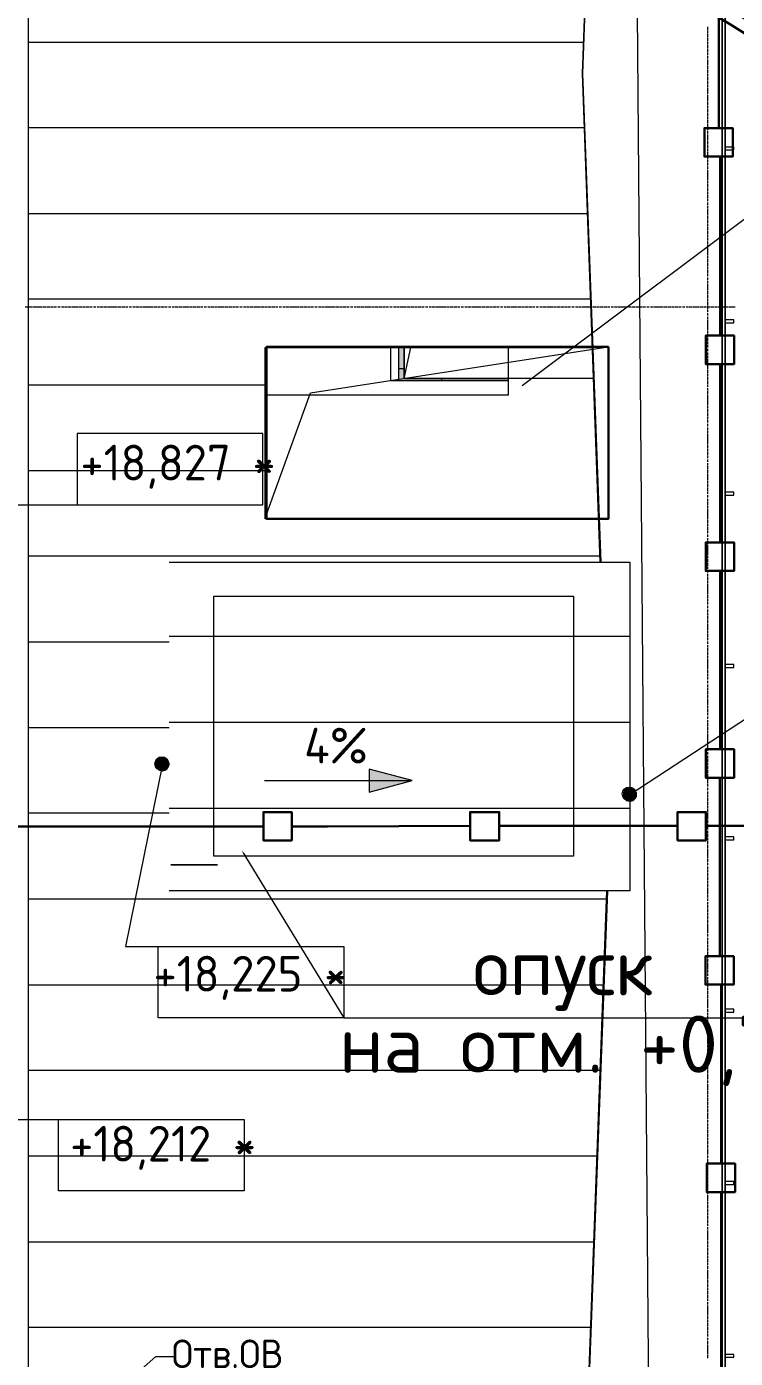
# Model space of a CAD drawing. Header units: millimetres. Extents: x -42533 to 645315, y 3457 to 82611.
# Drawn here: x 594264 to 599229, y 41261 to 50586 of the extents above; entities that cross this region are included whole.
import ezdxf

# ---------------------------------------------------------------- set-up
doc = ezdxf.new("R2010")
doc.units = ezdxf.units.MM
for name, color, linetype, true_color in [('PDF _!ЭОМ.Молниезащита', 7, 'Continuous', 0x954a95), ('PDF _Аннотация', 7, 'Continuous', 0xbababa), ('PDF _Антураж', 7, 'Continuous', 0xbababa), ('PDF _Крыша', 7, 'Continuous', 0xbababa), ('PDF _Крыша штриховка', 7, 'Continuous', 0xbababa), ('PDF _Обобщенные модели', 7, 'Continuous', 0xbababa), ('PDF _Ограждение', 7, 'Continuous', 0xbababa), ('PDF _Оси', 7, 'Continuous', 0xbababa), ('PDF _Отметки', 7, 'Continuous', 0xbababa), ('PDF _Перекрытие', 7, 'Continuous', 0xbababa), ('PDF _Перекрытие штриховка', 7, 'Continuous', 0xbababa), ('PDF _Потолки', 7, 'Continuous', 0xbababa), ('PDF _Размеры', 7, 'Continuous', 0xbababa)]:
    doc.layers.add(name, color=color, linetype=linetype, true_color=true_color)
doc.layers.add('PDF _Линии', color=7, linetype='Continuous')
doc.layers.add('PDF _Текст', color=7, linetype='Continuous')
doc.styles.add('PDF GOST Common', font='GOST_Common.ttf')
doc.styles.add('PDF ISOCPEUR', font='isocpeur.ttf')

msp = doc.modelspace()

# ---------------------------------------------------------------- linework, layer by layer
at = {"layer": 'PDF _!ЭОМ.Молниезащита', "color": 1, "lineweight": 30}
msp.add_lwpolyline([(606301.1, 30064.4, 0.304456), (607186.6, 48735.9, 0.290106), (591089.9, 56784)], format="xyb", dxfattribs=at)
at = {"layer": 'PDF _!ЭОМ.Молниезащита', "lineweight": 30}
msp.add_lwpolyline([(602328.6, 32105.7, 0.359324), (602417.4, 47908.9, 0.35956), (586922.3, 50989.1, 0.362695), (581016.9, 36470.7)], format="xyb", dxfattribs=at)
at = {"layer": 'PDF _!ЭОМ.Молниезащита', "color": 5, "lineweight": 30}
for points in [[(599113.1, 51124.3), (599113.1, 50124.8), (599113.1, 49874.9), (599210.5, 49874.9), (599210.5, 49675.8), (599011.4, 49675.8), (599011.4, 49874.9), (599113.1, 49874.9)], [(599122.4, 49675.8), (599122.4, 48672.1), (599122.4, 48422.2), (599219.8, 48422.2), (599219.8, 48223.1), (599020.7, 48223.1), (599020.7, 48422.2), (599122.4, 48422.2)], [(599122.4, 48223.1), (599122.4, 47223.6), (599122.4, 46973.7), (599219.8, 46973.7), (599219.8, 46774.6), (599020.7, 46774.6), (599020.7, 46973.7), (599122.4, 46973.7)], [(599122.4, 46774.6), (599122.4, 45775.1), (599122.4, 45525.2), (599219.8, 45525.2), (599219.8, 45326.1), (599020.7, 45326.1), (599020.7, 45525.2), (599122.4, 45525.2)], [(599120.2, 45326.1), (599120.2, 44326.6), (599120.2, 44076.7), (599217.7, 44076.7), (599217.7, 43877.7), (599018.6, 43877.7), (599018.6, 44076.7), (599120.2, 44076.7)], [(597370.9, 44988.5), (596371.4, 44984.3), (596121.5, 44984.3), (596121.5, 44886.9), (595922.4, 44886.9), (595922.4, 45085.9), (596121.5, 45085.9), (596121.5, 44984.3)], [(598823.6, 44988.5), (597824.1, 44988.5), (597574.2, 44988.5), (597574.2, 44886.9), (597370.9, 44886.9), (597370.9, 45085.9), (597574.2, 45085.9), (597574.2, 44988.5)], [(599793.5, 44988.5), (599022.7, 44988.5), (599022.7, 44886.9), (598823.6, 44886.9), (598823.6, 45085.9), (599022.7, 45085.9), (599022.7, 44988.5)], [(595922.4, 44984.3), (594922.9, 44984.3), (594152, 44984.3)], [(599129.5, 43877.7), (599129.5, 42873.9), (599129.5, 42624), (599226.9, 42624), (599226.9, 42424.9), (599027.9, 42424.9), (599027.9, 42624), (599129.5, 42624)], [(599129.5, 42424.9), (599129.5, 41425.4), (599129.5, 41175.5), (599226.9, 41175.5), (599226.9, 40976.4), (599027.9, 40976.4), (599027.9, 41175.5), (599129.5, 41175.5)]]:
    msp.add_lwpolyline(points, dxfattribs=at)
at = {"layer": 'PDF _!ЭОМ.Молниезащита', "color": 251, "lineweight": 5, "true_color": 0x545454}
msp.add_lwpolyline([(595795.3, 44776.8), (596485.7, 43645.9), (599386.9, 43645.9)], dxfattribs=at)
at = {"layer": 'PDF _!ЭОМ.Молниезащита', "lineweight": 13}
msp.add_circle((592805, 40061.1), 16795.3, dxfattribs=at)
at = {"layer": 'PDF _!ЭОМ.Молниезащита', "color": 116, "lineweight": 30, "true_color": 0x136734}
msp.add_circle((592805, 40061.1), 12322.7, dxfattribs=at)
at = {"layer": 'PDF _!ЭОМ.Молниезащита', "color": 251, "true_color": 0x545454, "transparency": 33554559}
msp.add_solid([(595791.1, 44772.5), (595769.9, 44819.1), (595803.8, 44781)], dxfattribs=at)
at = {"layer": 'PDF _Аннотация', "color": 8, "lineweight": 9}
for points in [[(597735.1, 48071.9), (600937.1, 50469.1), (601089.5, 50469.1)], [(593737, 40012), (595168.5, 41274.1), (595299.8, 41274.1)]]:
    msp.add_lwpolyline(points, dxfattribs=at)
at = {"layer": 'PDF _Аннотация', "color": 8, "lineweight": 20}
for points in [[(595918.2, 47237.5), (595918.2, 47737.3), (594617.9, 47737.3), (594617.9, 47237.5)], [(596485.7, 44145.7), (596485.7, 43645.9), (595185.5, 43645.9), (595185.5, 44145.7)], [(595786.9, 42934.4), (595786.9, 42434.6), (594486.6, 42434.6), (594486.6, 42934.4)]]:
    msp.add_lwpolyline(points, close=True, dxfattribs=at)
at = {"layer": 'PDF _Антураж', "color": 8, "lineweight": 18}
for points in [[(598315.4, 54598.5), (598158.7, 50257.3), (598285.7, 46835.1)], [(598281.5, 46835.1), (598158.7, 50257.3), (598315.4, 54594.3)], [(598158.7, 50257.3), (598158.7, 50257.3)], [(598332.3, 44535.3), (598116.3, 38779.5), (598328.1, 44535.3)]]:
    msp.add_lwpolyline(points, dxfattribs=at)
at = {"layer": 'PDF _Крыша', "color": 8, "lineweight": 9}
for points in [[(598273, 47140.1), (595935.1, 47140.1), (595935.1, 48338.7), (598226.4, 48338.7)], [(595261.7, 46835.1), (598489, 46835.1), (598489, 44535.3), (595261.7, 44535.3)]]:
    msp.add_lwpolyline(points, dxfattribs=at)
at = {"layer": 'PDF _Крыша штриховка', "color": 8, "lineweight": 9}
for points in [[(598162.9, 50473.3), (594274.9, 50473.3)], [(598171.4, 49876.1), (594274.9, 49876.1)], [(598192.6, 49274.7), (594274.9, 49274.7)], [(598213.7, 48677.5), (594274.9, 48677.5)], [(595935.1, 48076.1), (594274.9, 48076.1)], [(595935.1, 47474.7), (594274.9, 47474.7)], [(598281.5, 46877.5), (594274.9, 46877.5)], [(595261.7, 46276.1), (594274.9, 46276.1)], [(598489, 46314.2), (595261.7, 46314.2)], [(598489, 45712.8), (595261.7, 45712.8)], [(595261.7, 45674.7), (594274.9, 45674.7)], [(595261.7, 45077.5), (594274.9, 45077.5)], [(598489, 45111.4), (595261.7, 45111.4)], [(598323.9, 44476.1), (594274.9, 44476.1)], [(598302.7, 43874.6), (594274.9, 43874.6)], [(598281.5, 43277.5), (594274.9, 43277.5)], [(598260.3, 42676), (594274.9, 42676)], [(598239.1, 42074.6), (594274.9, 42074.6)], [(598213.7, 41477.4), (594274.9, 41477.4)]]:
    msp.add_lwpolyline(points, dxfattribs=at)
at = {"layer": 'PDF _Линии', "color": 8, "lineweight": 9}
for points in [[(553827.3, 24730.9), (582318.5, 24654.6), (582229.5, 32125.8), (589577.9, 32125.8), (589577.9, 54975.5), (598506, 54975.5), (598785.5, 20686.1), (592369, 20686.1), (592432.5, 12524.6), (585626.3, 12571.2), (585592.4, 14451.7), (550752.4, 14451.7), (550752.4, 12478), (543802.2, 12478), (543764.1, 20783.5), (537415.3, 20800.5), (537356, 32655.2)], [(595935.1, 47144.3), (596252.8, 48021), (598336.6, 48342.9)]]:
    msp.add_lwpolyline(points, dxfattribs=at)
at = {"layer": 'PDF _Линии', "color": 8, "lineweight": 30}
msp.add_lwpolyline([(598340.8, 48342.9), (595943.6, 48342.9), (595943.6, 47140.1), (598340.8, 47140.1)], close=True, dxfattribs=at)
at = {"layer": 'PDF _Линии', "color": 8, "lineweight": 9}
msp.add_lwpolyline([(598095.1, 44776.8), (595575.1, 44776.8), (595575.1, 46598), (598095.1, 46598)], close=True, dxfattribs=at)
at = {"layer": 'PDF _Обобщенные модели', "color": 8, "lineweight": 18}
for points in [[(594224, 50693.5), (594274.9, 50693.5), (594274.9, 41142.8)], [(598234.9, 48122.7), (596909.2, 48122.7), (596909.2, 48338.7), (596909.2, 48122.7), (596955.8, 48338.7)], [(596909.2, 48122.7), (597637.7, 48122.7)]]:
    msp.add_lwpolyline(points, dxfattribs=at)
at = {"layer": 'PDF _Ограждение', "color": 8, "lineweight": 9}
for points in [[(599137, 20453.2), (599137, 55373.6)], [(599158.2, 20440.5), (599158.2, 55382.1), (599149.7, 55382.1), (599158.2, 55382.1), (599158.2, 20440.5), (599149.7, 20440.5)], [(599217.5, 49740.6), (599179.4, 49740.6), (599158.2, 49740.6), (599158.2, 49723.7), (599179.4, 49723.7), (599217.5, 49723.7)], [(599217.5, 48533.5), (599179.4, 48533.5), (599158.2, 48533.5), (599158.2, 48512.3), (599179.4, 48512.3), (599217.5, 48512.3)], [(599217.5, 47326.4), (599179.4, 47326.4), (599158.2, 47326.4), (599158.2, 47305.3), (599179.4, 47305.3), (599217.5, 47305.3)], [(599217.5, 46119.4), (599179.4, 46119.4), (599158.2, 46119.4), (599158.2, 46098.2), (599179.4, 46098.2), (599217.5, 46098.2)], [(599217.5, 44912.3), (599179.4, 44912.3), (599158.2, 44912.3), (599158.2, 44891.1), (599179.4, 44891.1), (599217.5, 44891.1)], [(599217.5, 43705.2), (599179.4, 43705.2), (599158.2, 43705.2), (599158.2, 43684), (599179.4, 43684), (599217.5, 43684)], [(599217.5, 42498.1), (599179.4, 42498.1), (599158.2, 42498.1), (599158.2, 42477), (599179.4, 42477), (599217.5, 42477)], [(599217.5, 41286.8), (599179.4, 41286.8), (599158.2, 41286.8), (599158.2, 41269.9), (599179.4, 41269.9), (599217.5, 41269.9)]]:
    msp.add_lwpolyline(points, close=True, dxfattribs=at)
msp.add_lwpolyline([(595274.4, 44717.5), (595600.5, 44717.5), (595274.4, 44717.5)], dxfattribs=at)
at = {"layer": 'PDF _Оси', "color": 8, "lineweight": 9}
for points in [[(599035.4, 50562.2), (599035.4, 50583.4)], [(599035.4, 50536.8), (599035.4, 50558)], [(599035.4, 50511.4), (599035.4, 50532.6)], [(599035.4, 50486), (599035.4, 50507.2)], [(599035.4, 50460.6), (599035.4, 50481.8)], [(599035.4, 50435.2), (599035.4, 50456.4)], [(599035.4, 50409.8), (599035.4, 50431)], [(599035.4, 50388.6), (599035.4, 50405.5)], [(599035.4, 50384.4), (599035.4, 50384.4)], [(599035.4, 50363.2), (599035.4, 50380.1)], [(599035.4, 50359), (599035.4, 50359)], [(599035.4, 50337.8), (599035.4, 50354.7)], [(599035.4, 50312.4), (599035.4, 50333.5)], [(599035.4, 50287), (599035.4, 50308.1)], [(599035.4, 50261.5), (599035.4, 50282.7)], [(599035.4, 50236.1), (599035.4, 50257.3)], [(599035.4, 50210.7), (599035.4, 50231.9)], [(599035.4, 50185.3), (599035.4, 50206.5)], [(599035.4, 50159.9), (599035.4, 50181.1)], [(599035.4, 50134.5), (599035.4, 50155.7)], [(599035.4, 50113.3), (599035.4, 50130.2)], [(599035.4, 50109.1), (599035.4, 50109.1)], [(599035.4, 50087.9), (599035.4, 50104.8)], [(599035.4, 50062.5), (599035.4, 50083.7)], [(599035.4, 50037.1), (599035.4, 50058.2)], [(599035.4, 50011.7), (599035.4, 50032.8)], [(599035.4, 49986.2), (599035.4, 50007.4)], [(599035.4, 49960.8), (599035.4, 49982)], [(599035.4, 49935.4), (599035.4, 49956.6)], [(599035.4, 49910), (599035.4, 49931.2)], [(599035.4, 49884.6), (599035.4, 49905.8)], [(599035.4, 49863.4), (599035.4, 49880.4)], [(599035.4, 49859.2), (599035.4, 49859.2)], [(599035.4, 49838), (599035.4, 49854.9)], [(599035.4, 49833.8), (599035.4, 49833.8)], [(599035.4, 49812.6), (599035.4, 49829.5)], [(599035.4, 49787.2), (599035.4, 49808.4)], [(599035.4, 49761.8), (599035.4, 49782.9)], [(599035.4, 49736.4), (599035.4, 49757.5)], [(599035.4, 49710.9), (599035.4, 49732.1)], [(599035.4, 49685.5), (599035.4, 49706.7)], [(599035.4, 49660.1), (599035.4, 49681.3)], [(599035.4, 49634.7), (599035.4, 49655.9)], [(599035.4, 49613.5), (599035.4, 49630.5)], [(599035.4, 49609.3), (599035.4, 49609.3)], [(599035.4, 49588.1), (599035.4, 49605.1)], [(599035.4, 49583.9), (599035.4, 49583.9)], [(599035.4, 49562.7), (599035.4, 49579.6)], [(599035.4, 49537.3), (599035.4, 49558.5)], [(599035.4, 49511.9), (599035.4, 49533.1)], [(599035.4, 49486.5), (599035.4, 49507.6)], [(599035.4, 49461.1), (599035.4, 49482.2)], [(599035.4, 49435.6), (599035.4, 49456.8)], [(599035.4, 49410.2), (599035.4, 49431.4)], [(599035.4, 49384.8), (599035.4, 49406)], [(599035.4, 49363.6), (599035.4, 49380.6)], [(599035.4, 49359.4), (599035.4, 49359.4)], [(599035.4, 49338.2), (599035.4, 49355.2)], [(599035.4, 49334), (599035.4, 49334)], [(599035.4, 49312.8), (599035.4, 49329.8)], [(599035.4, 49287.4), (599035.4, 49308.6)], [(599035.4, 49262), (599035.4, 49283.2)], [(599035.4, 49236.6), (599035.4, 49257.8)], [(599035.4, 49211.2), (599035.4, 49232.4)], [(599035.4, 49185.8), (599035.4, 49206.9)], [(599035.4, 49160.3), (599035.4, 49181.5)], [(599035.4, 49134.9), (599035.4, 49156.1)], [(599035.4, 49109.5), (599035.4, 49130.7)], [(599035.4, 49088.3), (599035.4, 49105.3)], [(599035.4, 49084.1), (599035.4, 49084.1)], [(599035.4, 49062.9), (599035.4, 49079.9)], [(599035.4, 49037.5), (599035.4, 49058.7)], [(599035.4, 49012.1), (599035.4, 49033.3)], [(599035.4, 48986.7), (599035.4, 49007.9)], [(599035.4, 48961.3), (599035.4, 48982.5)], [(599035.4, 48935.9), (599035.4, 48957.1)], [(599035.4, 48910.5), (599035.4, 48931.6)], [(599035.4, 48885.1), (599035.4, 48906.2)], [(599035.4, 48859.6), (599035.4, 48880.8)], [(599035.4, 48838.5), (599035.4, 48855.4)], [(599035.4, 48834.2), (599035.4, 48834.2)], [(599035.4, 48813.1), (599035.4, 48830)], [(599035.4, 48808.8), (599035.4, 48808.8)], [(599035.4, 48787.6), (599035.4, 48804.6)], [(599035.4, 48762.2), (599035.4, 48783.4)], [(599035.4, 48736.8), (599035.4, 48758)], [(599035.4, 48711.4), (599035.4, 48732.6)], [(599035.4, 48686), (599035.4, 48707.2)], [(599035.4, 48660.6), (599035.4, 48681.8)], [(594253.7, 48622.5), (594274.9, 48622.5)], [(594279.1, 48622.5), (594300.3, 48622.5)], [(594304.5, 48622.5), (594325.7, 48622.5)], [(594329.9, 48622.5), (594351.1, 48622.5)], [(594355.3, 48622.5), (594376.5, 48622.5)], [(594380.7, 48622.5), (594401.9, 48622.5)], [(594406.2, 48622.5), (594427.3, 48622.5)], [(594431.6, 48622.5), (594452.7, 48622.5)], [(594457, 48622.5), (594473.9, 48622.5)], [(594478.2, 48622.5), (594478.2, 48622.5)], [(594482.4, 48622.5), (594499.3, 48622.5)], [(594503.6, 48622.5), (594503.6, 48622.5)], [(594507.8, 48622.5), (594524.7, 48622.5)], [(594529, 48622.5), (594550.2, 48622.5)], [(594554.4, 48622.5), (594575.6, 48622.5)], [(594579.8, 48622.5), (594601, 48622.5)], [(594605.2, 48622.5), (594626.4, 48622.5)], [(594630.6, 48622.5), (594651.8, 48622.5)], [(594656, 48622.5), (594677.2, 48622.5)], [(594681.5, 48622.5), (594702.6, 48622.5)], [(594706.9, 48622.5), (594723.8, 48622.5)], [(594728, 48622.5), (594728, 48622.5)], [(594732.3, 48622.5), (594749.2, 48622.5)], [(594753.5, 48622.5), (594753.5, 48622.5)], [(594757.7, 48622.5), (594774.6, 48622.5)], [(594778.9, 48622.5), (594800, 48622.5)], [(594804.3, 48622.5), (594825.5, 48622.5)], [(594829.7, 48622.5), (594850.9, 48622.5)], [(594855.1, 48622.5), (594876.3, 48622.5)], [(594880.5, 48622.5), (594901.7, 48622.5)], [(594905.9, 48622.5), (594927.1, 48622.5)], [(594931.3, 48622.5), (594952.5, 48622.5)], [(594956.7, 48622.5), (594973.7, 48622.5)], [(594977.9, 48622.5), (594977.9, 48622.5)], [(594982.2, 48622.5), (594999.1, 48622.5)], [(595003.3, 48622.5), (595003.3, 48622.5)], [(595007.6, 48622.5), (595024.5, 48622.5)], [(595028.7, 48622.5), (595049.9, 48622.5)], [(595054.2, 48622.5), (595075.3, 48622.5)], [(595079.6, 48622.5), (595100.8, 48622.5)], [(595105, 48622.5), (595126.2, 48622.5)], [(595130.4, 48622.5), (595151.6, 48622.5)], [(595155.8, 48622.5), (595177, 48622.5)], [(595181.2, 48622.5), (595202.4, 48622.5)], [(595206.6, 48622.5), (595227.8, 48622.5)], [(595232, 48622.5), (595249, 48622.5)], [(595253.2, 48622.5), (595253.2, 48622.5)], [(595257.5, 48622.5), (595274.4, 48622.5)], [(595278.6, 48622.5), (595278.6, 48622.5)], [(595282.9, 48622.5), (595299.8, 48622.5)], [(595304, 48622.5), (595325.2, 48622.5)], [(595329.5, 48622.5), (595350.6, 48622.5)], [(595354.9, 48622.5), (595376, 48622.5)], [(595380.3, 48622.5), (595401.5, 48622.5)], [(595405.7, 48622.5), (595426.9, 48622.5)], [(595431.1, 48622.5), (595452.3, 48622.5)], [(595456.5, 48622.5), (595477.7, 48622.5)], [(595481.9, 48622.5), (595498.9, 48622.5)], [(595503.1, 48622.5), (595503.1, 48622.5)], [(595507.3, 48622.5), (595524.3, 48622.5)], [(595528.5, 48622.5), (595528.5, 48622.5)], [(595532.8, 48622.5), (595549.7, 48622.5)], [(595553.9, 48622.5), (595575.1, 48622.5)], [(595579.3, 48622.5), (595600.5, 48622.5)], [(595604.8, 48622.5), (595625.9, 48622.5)], [(595630.2, 48622.5), (595651.3, 48622.5)], [(595655.6, 48622.5), (595676.8, 48622.5)], [(595681, 48622.5), (595702.2, 48622.5)], [(595706.4, 48622.5), (595727.6, 48622.5)], [(595731.8, 48622.5), (595748.8, 48622.5)], [(595753, 48622.5), (595753, 48622.5)], [(595757.2, 48622.5), (595774.2, 48622.5)], [(595778.4, 48622.5), (595778.4, 48622.5)], [(595782.6, 48622.5), (595799.6, 48622.5)], [(595803.8, 48622.5), (595825, 48622.5)], [(595829.2, 48622.5), (595850.4, 48622.5)], [(595854.6, 48622.5), (595875.8, 48622.5)], [(595880.1, 48622.5), (595901.2, 48622.5)], [(595905.5, 48622.5), (595926.6, 48622.5)], [(595930.9, 48622.5), (595952.1, 48622.5)], [(595956.3, 48622.5), (595977.5, 48622.5)], [(595981.7, 48622.5), (596002.9, 48622.5)], [(596007.1, 48622.5), (596024.1, 48622.5)], [(596028.3, 48622.5), (596028.3, 48622.5)], [(596032.5, 48622.5), (596049.5, 48622.5)], [(596053.7, 48622.5), (596053.7, 48622.5)], [(596057.9, 48622.5), (596074.9, 48622.5)], [(596079.1, 48622.5), (596100.3, 48622.5)], [(596104.5, 48622.5), (596125.7, 48622.5)], [(596129.9, 48622.5), (596151.1, 48622.5)], [(596155.4, 48622.5), (596176.5, 48622.5)], [(596180.8, 48622.5), (596201.9, 48622.5)], [(596206.2, 48622.5), (596227.4, 48622.5)], [(596231.6, 48622.5), (596252.8, 48622.5)], [(596257, 48622.5), (596273.9, 48622.5)], [(596278.2, 48622.5), (596278.2, 48622.5)], [(596282.4, 48622.5), (596299.4, 48622.5)], [(596303.6, 48622.5), (596303.6, 48622.5)], [(596307.8, 48622.5), (596324.8, 48622.5)], [(596329, 48622.5), (596350.2, 48622.5)], [(596354.4, 48622.5), (596375.6, 48622.5)], [(596379.8, 48622.5), (596401, 48622.5)], [(596405.2, 48622.5), (596426.4, 48622.5)], [(596430.6, 48622.5), (596451.8, 48622.5)], [(596456.1, 48622.5), (596477.2, 48622.5)], [(596481.5, 48622.5), (596502.7, 48622.5)], [(596506.9, 48622.5), (596523.8, 48622.5)], [(596528.1, 48622.5), (596528.1, 48622.5)], [(596532.3, 48622.5), (596549.2, 48622.5)], [(596553.5, 48622.5), (596553.5, 48622.5)], [(596557.7, 48622.5), (596574.7, 48622.5)], [(596578.9, 48622.5), (596600.1, 48622.5)], [(596604.3, 48622.5), (596625.5, 48622.5)], [(596629.7, 48622.5), (596650.9, 48622.5)], [(596655.1, 48622.5), (596676.3, 48622.5)], [(596680.5, 48622.5), (596701.7, 48622.5)], [(596705.9, 48622.5), (596727.1, 48622.5)], [(596731.4, 48622.5), (596752.5, 48622.5)], [(596756.8, 48622.5), (596777.9, 48622.5)], [(596782.2, 48622.5), (596799.1, 48622.5)], [(596803.4, 48622.5), (596803.4, 48622.5)], [(596807.6, 48622.5), (596824.5, 48622.5)], [(596828.8, 48622.5), (596828.8, 48622.5)], [(596833, 48622.5), (596849.9, 48622.5)], [(596854.2, 48622.5), (596875.4, 48622.5)], [(596879.6, 48622.5), (596900.8, 48622.5)], [(596905, 48622.5), (596926.2, 48622.5)], [(596930.4, 48622.5), (596951.6, 48622.5)], [(596955.8, 48622.5), (596977, 48622.5)], [(596981.2, 48622.5), (597002.4, 48622.5)], [(597006.7, 48622.5), (597027.8, 48622.5)], [(597032.1, 48622.5), (597049, 48622.5)], [(597053.2, 48622.5), (597053.2, 48622.5)], [(597057.5, 48622.5), (597074.4, 48622.5)], [(597078.7, 48622.5), (597078.7, 48622.5)], [(597082.9, 48622.5), (597099.8, 48622.5)], [(597104.1, 48622.5), (597125.2, 48622.5)], [(597129.5, 48622.5), (597150.7, 48622.5)], [(597154.9, 48622.5), (597176.1, 48622.5)], [(597180.3, 48622.5), (597201.5, 48622.5)], [(597205.7, 48622.5), (597226.9, 48622.5)], [(597231.1, 48622.5), (597252.3, 48622.5)], [(597256.5, 48622.5), (597277.7, 48622.5)], [(597282, 48622.5), (597298.9, 48622.5)], [(597303.1, 48622.5), (597303.1, 48622.5)], [(597307.4, 48622.5), (597324.3, 48622.5)], [(597328.5, 48622.5), (597328.5, 48622.5)], [(597332.8, 48622.5), (597349.7, 48622.5)], [(597354, 48622.5), (597375.1, 48622.5)], [(597379.4, 48622.5), (597400.5, 48622.5)], [(597404.8, 48622.5), (597426, 48622.5)], [(597430.2, 48622.5), (597451.4, 48622.5)], [(597455.6, 48622.5), (597476.8, 48622.5)], [(597481, 48622.5), (597502.2, 48622.5)], [(597506.4, 48622.5), (597527.6, 48622.5)], [(597531.8, 48622.5), (597553, 48622.5)], [(597557.3, 48622.5), (597574.2, 48622.5)], [(597578.4, 48622.5), (597578.4, 48622.5)], [(597582.7, 48622.5), (597599.6, 48622.5)], [(597603.8, 48622.5), (597603.8, 48622.5)], [(597608.1, 48622.5), (597625, 48622.5)], [(597629.3, 48622.5), (597650.4, 48622.5)], [(597654.7, 48622.5), (597675.8, 48622.5)], [(597680.1, 48622.5), (597701.3, 48622.5)], [(597705.5, 48622.5), (597726.7, 48622.5)], [(597730.9, 48622.5), (597752.1, 48622.5)], [(597756.3, 48622.5), (597777.5, 48622.5)], [(597781.7, 48622.5), (597802.9, 48622.5)], [(597807.1, 48622.5), (597824.1, 48622.5)], [(597828.3, 48622.5), (597828.3, 48622.5)], [(597832.5, 48622.5), (597849.5, 48622.5)], [(597853.7, 48622.5), (597853.7, 48622.5)], [(597858, 48622.5), (597874.9, 48622.5)], [(597879.1, 48622.5), (597900.3, 48622.5)], [(597904.6, 48622.5), (597925.7, 48622.5)], [(597930, 48622.5), (597951.1, 48622.5)], [(597955.4, 48622.5), (597976.6, 48622.5)], [(597980.8, 48622.5), (598002, 48622.5)], [(598006.2, 48622.5), (598027.4, 48622.5)], [(598031.6, 48622.5), (598052.8, 48622.5)], [(598057, 48622.5), (598074, 48622.5)], [(598078.2, 48622.5), (598078.2, 48622.5)], [(598082.4, 48622.5), (598099.4, 48622.5)], [(598103.6, 48622.5), (598103.6, 48622.5)], [(598107.8, 48622.5), (598124.8, 48622.5)], [(598129, 48622.5), (598150.2, 48622.5)], [(598154.4, 48622.5), (598175.6, 48622.5)], [(598179.8, 48622.5), (598201, 48622.5)], [(598205.3, 48622.5), (598226.4, 48622.5)], [(598230.7, 48622.5), (598251.8, 48622.5)], [(598256.1, 48622.5), (598277.3, 48622.5)], [(598281.5, 48622.5), (598302.7, 48622.5)], [(598306.9, 48622.5), (598328.1, 48622.5)], [(598332.3, 48622.5), (598349.3, 48622.5)], [(598353.5, 48622.5), (598353.5, 48622.5)], [(598357.7, 48622.5), (598374.7, 48622.5)], [(598378.9, 48622.5), (598378.9, 48622.5)], [(598383.1, 48622.5), (598400.1, 48622.5)], [(598404.3, 48622.5), (598425.5, 48622.5)], [(598429.7, 48622.5), (598450.9, 48622.5)], [(598455.1, 48622.5), (598476.3, 48622.5)], [(598480.6, 48622.5), (598501.7, 48622.5)], [(598506, 48622.5), (598527.1, 48622.5)], [(598531.4, 48622.5), (598552.6, 48622.5)], [(598556.8, 48622.5), (598578, 48622.5)], [(598582.2, 48622.5), (598599.1, 48622.5)], [(598603.4, 48622.5), (598603.4, 48622.5)], [(598607.6, 48622.5), (598624.6, 48622.5)], [(598628.8, 48622.5), (598628.8, 48622.5)], [(598633, 48622.5), (598650, 48622.5)], [(598654.2, 48622.5), (598675.4, 48622.5)], [(598679.6, 48622.5), (598700.8, 48622.5)], [(598705, 48622.5), (598726.2, 48622.5)], [(598730.4, 48622.5), (598751.6, 48622.5)], [(598755.9, 48622.5), (598777, 48622.5)], [(598781.3, 48622.5), (598802.4, 48622.5)], [(598806.7, 48622.5), (598827.9, 48622.5)], [(598832.1, 48622.5), (598849, 48622.5)], [(598853.3, 48622.5), (598853.3, 48622.5)], [(598857.5, 48622.5), (598874.4, 48622.5)], [(598878.7, 48622.5), (598878.7, 48622.5)], [(598882.9, 48622.5), (598899.9, 48622.5)], [(598904.1, 48622.5), (598925.3, 48622.5)], [(598929.5, 48622.5), (598950.7, 48622.5)], [(598954.9, 48622.5), (598976.1, 48622.5)], [(598980.3, 48622.5), (599001.5, 48622.5)], [(599005.7, 48622.5), (599026.9, 48622.5)], [(599031.2, 48622.5), (599052.3, 48622.5)], [(599035.4, 48635.2), (599035.4, 48656.3)], [(599035.4, 48609.8), (599035.4, 48630.9)], [(599035.4, 48588.6), (599035.4, 48605.5)], [(599035.4, 48584.3), (599035.4, 48584.3)], [(599056.6, 48622.5), (599077.7, 48622.5)], [(599082, 48622.5), (599103.2, 48622.5)], [(599107.4, 48622.5), (599124.3, 48622.5)], [(599128.6, 48622.5), (599128.6, 48622.5)], [(599132.8, 48622.5), (599149.7, 48622.5)], [(599154, 48622.5), (599154, 48622.5)], [(599158.2, 48622.5), (599175.2, 48622.5)], [(599179.4, 48622.5), (599200.6, 48622.5)], [(599204.8, 48622.5), (599226, 48622.5)], [(599035.4, 48563.2), (599035.4, 48580.1)], [(599035.4, 48558.9), (599035.4, 48558.9)], [(599035.4, 48537.8), (599035.4, 48554.7)], [(599035.4, 48512.3), (599035.4, 48533.5)], [(599035.4, 48486.9), (599035.4, 48508.1)], [(599035.4, 48461.5), (599035.4, 48482.7)], [(599035.4, 48436.1), (599035.4, 48457.3)], [(599035.4, 48410.7), (599035.4, 48431.9)], [(599035.4, 48385.3), (599035.4, 48406.5)], [(599035.4, 48359.9), (599035.4, 48381)], [(599035.4, 48338.7), (599035.4, 48355.6)], [(599035.4, 48334.5), (599035.4, 48334.5)], [(599035.4, 48313.3), (599035.4, 48330.2)], [(599035.4, 48309), (599035.4, 48309)], [(599035.4, 48287.9), (599035.4, 48304.8)], [(599035.4, 48262.5), (599035.4, 48283.6)], [(599035.4, 48237), (599035.4, 48258.2)], [(599035.4, 48211.6), (599035.4, 48232.8)], [(599035.4, 48186.2), (599035.4, 48207.4)], [(599035.4, 48160.8), (599035.4, 48182)], [(599035.4, 48135.4), (599035.4, 48156.6)], [(599035.4, 48110), (599035.4, 48131.2)], [(599035.4, 48084.6), (599035.4, 48105.7)], [(599035.4, 48063.4), (599035.4, 48080.3)], [(599035.4, 48059.2), (599035.4, 48059.2)], [(599035.4, 48038), (599035.4, 48054.9)], [(599035.4, 48012.6), (599035.4, 48033.7)], [(599035.4, 47987.2), (599035.4, 48008.3)], [(599035.4, 47961.7), (599035.4, 47982.9)], [(599035.4, 47936.3), (599035.4, 47957.5)], [(599035.4, 47910.9), (599035.4, 47932.1)], [(599035.4, 47885.5), (599035.4, 47906.7)], [(599035.4, 47860.1), (599035.4, 47881.3)], [(599035.4, 47834.7), (599035.4, 47855.9)], [(599035.4, 47813.5), (599035.4, 47830.4)], [(599035.4, 47809.3), (599035.4, 47809.3)], [(599035.4, 47788.1), (599035.4, 47805)], [(599035.4, 47783.9), (599035.4, 47783.9)], [(599035.4, 47762.7), (599035.4, 47779.6)], [(599035.4, 47737.3), (599035.4, 47758.4)], [(599035.4, 47711.9), (599035.4, 47733)], [(599035.4, 47686.4), (599035.4, 47707.6)], [(599035.4, 47661), (599035.4, 47682.2)], [(599035.4, 47635.6), (599035.4, 47656.8)], [(599035.4, 47610.2), (599035.4, 47631.4)], [(599035.4, 47584.8), (599035.4, 47606)], [(599035.4, 47563.6), (599035.4, 47580.6)], [(599035.4, 47559.4), (599035.4, 47559.4)], [(599035.4, 47538.2), (599035.4, 47555.2)], [(599035.4, 47534), (599035.4, 47534)], [(599035.4, 47512.8), (599035.4, 47529.7)], [(599035.4, 47487.4), (599035.4, 47508.6)], [(599035.4, 47462), (599035.4, 47483.2)], [(599035.4, 47436.6), (599035.4, 47457.7)], [(599035.4, 47411.2), (599035.4, 47432.3)], [(599035.4, 47385.7), (599035.4, 47406.9)], [(599035.4, 47360.3), (599035.4, 47381.5)], [(599035.4, 47334.9), (599035.4, 47356.1)], [(599035.4, 47313.7), (599035.4, 47330.7)], [(599035.4, 47309.5), (599035.4, 47309.5)], [(599035.4, 47288.3), (599035.4, 47305.3)], [(599035.4, 47284.1), (599035.4, 47284.1)], [(599035.4, 47262.9), (599035.4, 47279.9)], [(599035.4, 47237.5), (599035.4, 47258.7)], [(599035.4, 47212.1), (599035.4, 47233.3)], [(599035.4, 47186.7), (599035.4, 47207.9)], [(599035.4, 47161.3), (599035.4, 47182.4)], [(599035.4, 47135.9), (599035.4, 47157)], [(599035.4, 47110.4), (599035.4, 47131.6)], [(599035.4, 47085), (599035.4, 47106.2)], [(599035.4, 47059.6), (599035.4, 47080.8)], [(599035.4, 47038.4), (599035.4, 47055.4)], [(599035.4, 47034.2), (599035.4, 47034.2)], [(599035.4, 47013), (599035.4, 47030)], [(599035.4, 47008.8), (599035.4, 47008.8)], [(599035.4, 46987.6), (599035.4, 47004.6)], [(599035.4, 46962.2), (599035.4, 46983.4)], [(599035.4, 46936.8), (599035.4, 46958)], [(599035.4, 46911.4), (599035.4, 46932.6)], [(599035.4, 46886), (599035.4, 46907.1)], [(599035.4, 46860.6), (599035.4, 46881.7)], [(599035.4, 46835.1), (599035.4, 46856.3)], [(599035.4, 46809.7), (599035.4, 46830.9)], [(599035.4, 46788.6), (599035.4, 46805.5)], [(599035.4, 46784.3), (599035.4, 46784.3)], [(599035.4, 46763.1), (599035.4, 46780.1)], [(599035.4, 46758.9), (599035.4, 46758.9)], [(599035.4, 46737.7), (599035.4, 46754.7)], [(599035.4, 46712.3), (599035.4, 46733.5)], [(599035.4, 46686.9), (599035.4, 46708.1)], [(599035.4, 46661.5), (599035.4, 46682.7)], [(599035.4, 46636.1), (599035.4, 46657.3)], [(599035.4, 46610.7), (599035.4, 46631.8)], [(599035.4, 46585.3), (599035.4, 46606.4)], [(599035.4, 46559.8), (599035.4, 46581)], [(599035.4, 46538.7), (599035.4, 46555.6)], [(599035.4, 46534.4), (599035.4, 46534.4)], [(599035.4, 46513.3), (599035.4, 46530.2)], [(599035.4, 46509), (599035.4, 46509)], [(599035.4, 46487.8), (599035.4, 46504.8)], [(599035.4, 46462.4), (599035.4, 46483.6)], [(599035.4, 46437), (599035.4, 46458.2)], [(599035.4, 46411.6), (599035.4, 46432.8)], [(599035.4, 46386.2), (599035.4, 46407.4)], [(599035.4, 46360.8), (599035.4, 46382)], [(599035.4, 46335.4), (599035.4, 46356.5)], [(599035.4, 46310), (599035.4, 46331.1)], [(599035.4, 46288.8), (599035.4, 46305.7)], [(599035.4, 46284.5), (599035.4, 46284.5)], [(599035.4, 46263.4), (599035.4, 46280.3)], [(599035.4, 46259.1), (599035.4, 46259.1)], [(599035.4, 46238), (599035.4, 46254.9)], [(599035.4, 46212.5), (599035.4, 46233.7)], [(599035.4, 46187.1), (599035.4, 46208.3)], [(599035.4, 46161.7), (599035.4, 46182.9)], [(599035.4, 46136.3), (599035.4, 46157.5)], [(599035.4, 46110.9), (599035.4, 46132.1)], [(599035.4, 46085.5), (599035.4, 46106.7)], [(599035.4, 46060.1), (599035.4, 46081.3)], [(599035.4, 46034.7), (599035.4, 46055.8)], [(599035.4, 46013.5), (599035.4, 46030.4)], [(599035.4, 46009.3), (599035.4, 46009.3)], [(599035.4, 45988.1), (599035.4, 46005)], [(599035.4, 45983.8), (599035.4, 45983.8)], [(599035.4, 45962.7), (599035.4, 45979.6)], [(599035.4, 45937.2), (599035.4, 45958.4)], [(599035.4, 45911.8), (599035.4, 45933)], [(599035.4, 45886.4), (599035.4, 45907.6)], [(599035.4, 45861), (599035.4, 45882.2)], [(599035.4, 45835.6), (599035.4, 45856.8)], [(599035.4, 45810.2), (599035.4, 45831.4)], [(599035.4, 45784.8), (599035.4, 45806)], [(599035.4, 45763.6), (599035.4, 45780.5)], [(599035.4, 45759.4), (599035.4, 45759.4)], [(599035.4, 45738.2), (599035.4, 45755.1)], [(599035.4, 45734), (599035.4, 45734)], [(599035.4, 45712.8), (599035.4, 45729.7)], [(599035.4, 45687.4), (599035.4, 45708.5)], [(599035.4, 45662), (599035.4, 45683.1)], [(599035.4, 45636.5), (599035.4, 45657.7)], [(599035.4, 45611.1), (599035.4, 45632.3)], [(599035.4, 45585.7), (599035.4, 45606.9)], [(599035.4, 45560.3), (599035.4, 45581.5)], [(599035.4, 45534.9), (599035.4, 45556.1)], [(599035.4, 45513.7), (599035.4, 45530.7)], [(599035.4, 45509.5), (599035.4, 45509.5)], [(599035.4, 45488.3), (599035.4, 45505.2)], [(599035.4, 45484.1), (599035.4, 45484.1)], [(599035.4, 45462.9), (599035.4, 45479.8)], [(599035.4, 45437.5), (599035.4, 45458.7)], [(599035.4, 45412.1), (599035.4, 45433.2)], [(599035.4, 45386.7), (599035.4, 45407.8)], [(599035.4, 45361.2), (599035.4, 45382.4)], [(599035.4, 45335.8), (599035.4, 45357)], [(599035.4, 45310.4), (599035.4, 45331.6)], [(599035.4, 45285), (599035.4, 45306.2)], [(599035.4, 45263.8), (599035.4, 45280.8)], [(599035.4, 45259.6), (599035.4, 45259.6)], [(599035.4, 45238.4), (599035.4, 45255.4)], [(599035.4, 45234.2), (599035.4, 45234.2)], [(599035.4, 45213), (599035.4, 45229.9)], [(599035.4, 45187.6), (599035.4, 45208.8)], [(599035.4, 45162.2), (599035.4, 45183.4)], [(599035.4, 45136.8), (599035.4, 45157.9)], [(599035.4, 45111.4), (599035.4, 45132.5)], [(599035.4, 45085.9), (599035.4, 45107.1)], [(599035.4, 45060.5), (599035.4, 45081.7)], [(599035.4, 45035.1), (599035.4, 45056.3)], [(599035.4, 45009.7), (599035.4, 45030.9)], [(599035.4, 44988.5), (599035.4, 45005.5)], [(599035.4, 44984.3), (599035.4, 44984.3)], [(599035.4, 44963.1), (599035.4, 44980.1)], [(599035.4, 44958.9), (599035.4, 44958.9)], [(599035.4, 44937.7), (599035.4, 44954.6)], [(599035.4, 44912.3), (599035.4, 44933.5)], [(599035.4, 44886.9), (599035.4, 44908.1)], [(599035.4, 44861.5), (599035.4, 44882.6)], [(599035.4, 44836.1), (599035.4, 44857.2)], [(599035.4, 44810.6), (599035.4, 44831.8)], [(599035.4, 44785.2), (599035.4, 44806.4)], [(599035.4, 44759.8), (599035.4, 44781)], [(599035.4, 44738.6), (599035.4, 44755.6)], [(599035.4, 44734.4), (599035.4, 44734.4)], [(599035.4, 44713.2), (599035.4, 44730.2)], [(599035.4, 44709), (599035.4, 44709)], [(599035.4, 44687.8), (599035.4, 44704.8)], [(599035.4, 44662.4), (599035.4, 44683.6)], [(599035.4, 44637), (599035.4, 44658.2)], [(599035.4, 44611.6), (599035.4, 44632.8)], [(599035.4, 44586.2), (599035.4, 44607.4)], [(599035.4, 44560.8), (599035.4, 44581.9)], [(599035.4, 44535.3), (599035.4, 44556.5)], [(599035.4, 44509.9), (599035.4, 44531.1)], [(599035.4, 44488.8), (599035.4, 44505.7)], [(599035.4, 44484.5), (599035.4, 44484.5)], [(599035.4, 44463.3), (599035.4, 44480.3)], [(599035.4, 44459.1), (599035.4, 44459.1)], [(599035.4, 44437.9), (599035.4, 44454.9)], [(599035.4, 44412.5), (599035.4, 44433.7)], [(599035.4, 44387.1), (599035.4, 44408.3)], [(599035.4, 44361.7), (599035.4, 44382.9)], [(599035.4, 44336.3), (599035.4, 44357.5)], [(599035.4, 44310.9), (599035.4, 44332.1)], [(599035.4, 44285.5), (599035.4, 44306.6)], [(599035.4, 44260.1), (599035.4, 44281.2)], [(599035.4, 44238.9), (599035.4, 44255.8)], [(599035.4, 44234.6), (599035.4, 44234.6)], [(599035.4, 44213.5), (599035.4, 44230.4)], [(599035.4, 44209.2), (599035.4, 44209.2)], [(599035.4, 44188.1), (599035.4, 44205)], [(599035.4, 44162.6), (599035.4, 44183.8)], [(599035.4, 44137.2), (599035.4, 44158.4)], [(599035.4, 44111.8), (599035.4, 44133)], [(599035.4, 44086.4), (599035.4, 44107.6)], [(599035.4, 44061), (599035.4, 44082.2)], [(599035.4, 44035.6), (599035.4, 44056.8)], [(599035.4, 44010.2), (599035.4, 44031.3)], [(599035.4, 43984.8), (599035.4, 44005.9)], [(599035.4, 43963.6), (599035.4, 43980.5)], [(599035.4, 43959.3), (599035.4, 43959.3)], [(599035.4, 43938.2), (599035.4, 43955.1)], [(599035.4, 43933.9), (599035.4, 43933.9)], [(599035.4, 43912.8), (599035.4, 43929.7)], [(599035.4, 43887.3), (599035.4, 43908.5)], [(599035.4, 43861.9), (599035.4, 43883.1)], [(599035.4, 43836.5), (599035.4, 43857.7)], [(599035.4, 43811.1), (599035.4, 43832.3)], [(599035.4, 43785.7), (599035.4, 43806.9)], [(599035.4, 43760.3), (599035.4, 43781.5)], [(599035.4, 43734.9), (599035.4, 43756)], [(599035.4, 43713.7), (599035.4, 43730.6)], [(599035.4, 43709.5), (599035.4, 43709.5)], [(599035.4, 43688.3), (599035.4, 43705.2)], [(599035.4, 43684), (599035.4, 43684)], [(599035.4, 43662.9), (599035.4, 43679.8)], [(599035.4, 43637.5), (599035.4, 43658.6)], [(599035.4, 43612), (599035.4, 43633.2)], [(599035.4, 43586.6), (599035.4, 43607.8)], [(599035.4, 43561.2), (599035.4, 43582.4)], [(599035.4, 43535.8), (599035.4, 43557)], [(599035.4, 43510.4), (599035.4, 43531.6)], [(599035.4, 43485), (599035.4, 43506.2)], [(599035.4, 43463.8), (599035.4, 43480.7)], [(599035.4, 43459.6), (599035.4, 43459.6)], [(599035.4, 43438.4), (599035.4, 43455.3)], [(599035.4, 43434.2), (599035.4, 43434.2)], [(599035.4, 43413), (599035.4, 43429.9)], [(599035.4, 43387.6), (599035.4, 43408.7)], [(599035.4, 43362.2), (599035.4, 43383.3)], [(599035.4, 43336.7), (599035.4, 43357.9)], [(599035.4, 43311.3), (599035.4, 43332.5)], [(599035.4, 43285.9), (599035.4, 43307.1)], [(599035.4, 43260.5), (599035.4, 43281.7)], [(599035.4, 43235.1), (599035.4, 43256.3)], [(599035.4, 43213.9), (599035.4, 43230.9)], [(599035.4, 43209.7), (599035.4, 43209.7)], [(599035.4, 43188.5), (599035.4, 43205.5)], [(599035.4, 43184.3), (599035.4, 43184.3)], [(599035.4, 43163.1), (599035.4, 43180)], [(599035.4, 43137.7), (599035.4, 43158.9)], [(599035.4, 43112.3), (599035.4, 43133.4)], [(599035.4, 43086.9), (599035.4, 43108)], [(599035.4, 43061.4), (599035.4, 43082.6)], [(599035.4, 43036), (599035.4, 43057.2)], [(599035.4, 43010.6), (599035.4, 43031.8)], [(599035.4, 42985.2), (599035.4, 43006.4)], [(599035.4, 42959.8), (599035.4, 42981)], [(599035.4, 42938.6), (599035.4, 42955.6)], [(599035.4, 42934.4), (599035.4, 42934.4)], [(599035.4, 42913.2), (599035.4, 42930.2)], [(599035.4, 42909), (599035.4, 42909)], [(599035.4, 42887.8), (599035.4, 42904.7)], [(599035.4, 42862.4), (599035.4, 42883.6)], [(599035.4, 42837), (599035.4, 42858.2)], [(599035.4, 42811.6), (599035.4, 42832.7)], [(599035.4, 42786.2), (599035.4, 42807.3)], [(599035.4, 42760.7), (599035.4, 42781.9)], [(599035.4, 42735.3), (599035.4, 42756.5)], [(599035.4, 42709.9), (599035.4, 42731.1)], [(599035.4, 42688.7), (599035.4, 42705.7)], [(599035.4, 42684.5), (599035.4, 42684.5)], [(599035.4, 42663.3), (599035.4, 42680.3)], [(599035.4, 42659.1), (599035.4, 42659.1)], [(599035.4, 42637.9), (599035.4, 42654.9)], [(599035.4, 42612.5), (599035.4, 42633.7)], [(599035.4, 42587.1), (599035.4, 42608.3)], [(599035.4, 42561.7), (599035.4, 42582.9)], [(599035.4, 42536.3), (599035.4, 42557.4)], [(599035.4, 42510.9), (599035.4, 42532)], [(599035.4, 42485.4), (599035.4, 42506.6)], [(599035.4, 42460), (599035.4, 42481.2)], [(599035.4, 42438.9), (599035.4, 42455.8)], [(599035.4, 42434.6), (599035.4, 42434.6)], [(599035.4, 42413.4), (599035.4, 42430.4)], [(599035.4, 42409.2), (599035.4, 42409.2)], [(599035.4, 42388), (599035.4, 42405)], [(599035.4, 42362.6), (599035.4, 42383.8)], [(599035.4, 42337.2), (599035.4, 42358.4)], [(599035.4, 42311.8), (599035.4, 42333)], [(599035.4, 42286.4), (599035.4, 42307.6)], [(599035.4, 42261), (599035.4, 42282.1)], [(599035.4, 42235.6), (599035.4, 42256.7)], [(599035.4, 42210.1), (599035.4, 42231.3)], [(599035.4, 42189), (599035.4, 42205.9)], [(599035.4, 42184.7), (599035.4, 42184.7)], [(599035.4, 42163.6), (599035.4, 42180.5)], [(599035.4, 42159.3), (599035.4, 42159.3)], [(599035.4, 42138.1), (599035.4, 42155.1)], [(599035.4, 42112.7), (599035.4, 42133.9)], [(599035.4, 42087.3), (599035.4, 42108.5)], [(599035.4, 42061.9), (599035.4, 42083.1)], [(599035.4, 42036.5), (599035.4, 42057.7)], [(599035.4, 42011.1), (599035.4, 42032.3)], [(599035.4, 41985.7), (599035.4, 42006.8)], [(599035.4, 41960.3), (599035.4, 41981.4)], [(599035.4, 41934.8), (599035.4, 41956)], [(599035.4, 41913.7), (599035.4, 41930.6)], [(599035.4, 41909.4), (599035.4, 41909.4)], [(599035.4, 41888.3), (599035.4, 41905.2)], [(599035.4, 41884), (599035.4, 41884)], [(599035.4, 41862.8), (599035.4, 41879.8)], [(599035.4, 41837.4), (599035.4, 41858.6)], [(599035.4, 41812), (599035.4, 41833.2)], [(599035.4, 41786.6), (599035.4, 41807.8)], [(599035.4, 41761.2), (599035.4, 41782.4)], [(599035.4, 41735.8), (599035.4, 41757)], [(599035.4, 41710.4), (599035.4, 41731.5)], [(599035.4, 41685), (599035.4, 41706.1)], [(599035.4, 41663.8), (599035.4, 41680.7)], [(599035.4, 41659.5), (599035.4, 41659.5)], [(599035.4, 41638.4), (599035.4, 41655.3)], [(599035.4, 41634.1), (599035.4, 41634.1)], [(599035.4, 41613), (599035.4, 41629.9)], [(599035.4, 41587.5), (599035.4, 41608.7)], [(599035.4, 41562.1), (599035.4, 41583.3)], [(599035.4, 41536.7), (599035.4, 41557.9)], [(599035.4, 41511.3), (599035.4, 41532.5)], [(599035.4, 41485.9), (599035.4, 41507.1)], [(599035.4, 41460.5), (599035.4, 41481.7)], [(599035.4, 41435.1), (599035.4, 41456.3)], [(599035.4, 41413.9), (599035.4, 41430.8)], [(599035.4, 41409.7), (599035.4, 41409.7)], [(599035.4, 41388.5), (599035.4, 41405.4)], [(599035.4, 41384.3), (599035.4, 41384.3)], [(599035.4, 41363.1), (599035.4, 41380)], [(599035.4, 41337.7), (599035.4, 41358.8)], [(599035.4, 41312.2), (599035.4, 41333.4)], [(599035.4, 41286.8), (599035.4, 41308)], [(599035.4, 41261.4), (599035.4, 41282.6)]]:
    msp.add_lwpolyline(points, dxfattribs=at)
at = {"layer": 'PDF _Отметки', "color": 8, "lineweight": 20}
for points in [[(594147.8, 47237.5), (594694.2, 47237.5), (595270.2, 47237.5)], [(598489, 45208.8), (600212.8, 46335.4), (601665.5, 46335.4)], [(595215.1, 45420.5), (594956.7, 44145.7), (595837.7, 44145.7)], [(593017, 43256.3), (593576, 42934.4), (595134.6, 42934.4)]]:
    msp.add_lwpolyline(points, dxfattribs=at)
at = {"layer": 'PDF _Отметки', "lineweight": 9}
for centre in [(595210.8, 45424.4), (598484.8, 45212.7)]:
    msp.add_circle(centre, 48.7, dxfattribs=at)
at = {"layer": 'PDF _Отметки', "transparency": 33554559}
for points in [[(595168.5, 45433.2), (595265.9, 45429), (595164.3, 45429)], [(595265.9, 45429), (595164.3, 45429), (595265.9, 45424.8)], [(595164.3, 45429), (595265.9, 45424.8), (595164.3, 45424.8)], [(595265.9, 45424.8), (595164.3, 45424.8), (595265.9, 45420.5)], [(595164.3, 45424.8), (595265.9, 45420.5), (595164.3, 45420.5)], [(595265.9, 45420.5), (595164.3, 45420.5), (595265.9, 45416.3)], [(595164.3, 45420.5), (595265.9, 45416.3), (595164.3, 45416.3)], [(595265.9, 45416.3), (595164.3, 45416.3), (595265.9, 45412.1)], [(595164.3, 45416.3), (595265.9, 45412.1), (595164.3, 45412.1)], [(595265.9, 45412.1), (595164.3, 45412.1), (595261.7, 45407.8)], [(595164.3, 45412.1), (595261.7, 45407.8), (595168.5, 45407.8)], [(595172.8, 45445.9), (595257.5, 45441.7), (595168.5, 45441.7)], [(595257.5, 45441.7), (595168.5, 45441.7), (595261.7, 45437.5)], [(595168.5, 45441.7), (595261.7, 45437.5), (595168.5, 45437.5)], [(595261.7, 45437.5), (595168.5, 45437.5), (595261.7, 45433.2)], [(595168.5, 45437.5), (595261.7, 45433.2), (595168.5, 45433.2)], [(595261.7, 45433.2), (595168.5, 45433.2), (595265.9, 45429)], [(595177, 45450.2), (595257.5, 45445.9), (595172.8, 45445.9)], [(595257.5, 45445.9), (595172.8, 45445.9), (595257.5, 45441.7)], [(595181.2, 45458.7), (595253.2, 45454.4), (595177, 45454.4)], [(595253.2, 45454.4), (595177, 45454.4), (595253.2, 45450.2)], [(595177, 45454.4), (595253.2, 45450.2), (595177, 45450.2)], [(595253.2, 45450.2), (595177, 45450.2), (595257.5, 45445.9)], [(595185.5, 45462.9), (595249, 45458.7), (595181.2, 45458.7)], [(595249, 45458.7), (595181.2, 45458.7), (595253.2, 45454.4)], [(595189.7, 45462.9), (595244.8, 45462.9), (595185.5, 45462.9)], [(595244.8, 45462.9), (595185.5, 45462.9), (595249, 45458.7)], [(595193.9, 45467.1), (595240.5, 45462.9), (595189.7, 45462.9)], [(595240.5, 45462.9), (595189.7, 45462.9), (595244.8, 45462.9)], [(595198.2, 45467.1), (595236.3, 45467.1), (595193.9, 45467.1)], [(595236.3, 45467.1), (595193.9, 45467.1), (595240.5, 45462.9)], [(595202.4, 45467.1), (595232, 45467.1), (595198.2, 45467.1)], [(595232, 45467.1), (595198.2, 45467.1), (595236.3, 45467.1)], [(595206.6, 45471.4), (595227.8, 45467.1), (595202.4, 45467.1)], [(595227.8, 45467.1), (595202.4, 45467.1), (595232, 45467.1)], [(595219.3, 45471.4), (595206.6, 45471.4), (595206.6, 45471.4)], [(595219.3, 45471.4), (595206.6, 45471.4), (595227.8, 45467.1)], [(595261.7, 45407.8), (595168.5, 45407.8), (595261.7, 45403.6)], [(595168.5, 45407.8), (595261.7, 45403.6), (595168.5, 45403.6)], [(595261.7, 45403.6), (595168.5, 45403.6), (595257.5, 45399.4)], [(595168.5, 45403.6), (595257.5, 45399.4), (595168.5, 45399.4)], [(595257.5, 45399.4), (595168.5, 45399.4), (595257.5, 45395.1)], [(595168.5, 45399.4), (595257.5, 45395.1), (595172.8, 45395.1)], [(595257.5, 45395.1), (595172.8, 45395.1), (595253.2, 45390.9)], [(595172.8, 45395.1), (595253.2, 45390.9), (595177, 45390.9)], [(595253.2, 45390.9), (595177, 45390.9), (595253.2, 45386.7)], [(595177, 45390.9), (595253.2, 45386.7), (595177, 45386.7)], [(595253.2, 45386.7), (595177, 45386.7), (595249, 45382.4)], [(595177, 45386.7), (595249, 45382.4), (595181.2, 45382.4)], [(595249, 45382.4), (595181.2, 45382.4), (595244.8, 45378.2)], [(595181.2, 45382.4), (595244.8, 45378.2), (595185.5, 45378.2)], [(595244.8, 45378.2), (595185.5, 45378.2), (595240.5, 45378.2)], [(595185.5, 45378.2), (595240.5, 45378.2), (595189.7, 45378.2)], [(595240.5, 45378.2), (595189.7, 45378.2), (595236.3, 45373.9)], [(595189.7, 45378.2), (595236.3, 45373.9), (595193.9, 45373.9)], [(595236.3, 45373.9), (595193.9, 45373.9), (595232, 45373.9)], [(595193.9, 45373.9), (595232, 45373.9), (595198.2, 45373.9)], [(595232, 45373.9), (595198.2, 45373.9), (595227.8, 45373.9)], [(595198.2, 45373.9), (595227.8, 45373.9), (595202.4, 45373.9)], [(595219.3, 45369.7), (595206.6, 45369.7), (595202.4, 45373.9)], [(595202.4, 45373.9), (595227.8, 45373.9), (595219.3, 45369.7)], [(595219.3, 45369.7), (595219.3, 45369.7), (595206.6, 45369.7)], [(598446.7, 45229.9), (598535.6, 45225.7), (598442.4, 45225.7)], [(598535.6, 45225.7), (598442.4, 45225.7), (598539.9, 45221.5)], [(598442.4, 45225.7), (598539.9, 45221.5), (598442.4, 45221.5)], [(598450.9, 45238.4), (598531.4, 45234.2), (598446.7, 45234.2)], [(598531.4, 45234.2), (598446.7, 45234.2), (598535.6, 45229.9)], [(598446.7, 45234.2), (598535.6, 45229.9), (598446.7, 45229.9)], [(598535.6, 45229.9), (598446.7, 45229.9), (598535.6, 45225.7)], [(598455.1, 45242.7), (598527.1, 45238.4), (598450.9, 45238.4)], [(598527.1, 45238.4), (598450.9, 45238.4), (598531.4, 45234.2)], [(598459.4, 45246.9), (598527.1, 45242.7), (598455.1, 45242.7)], [(598527.1, 45242.7), (598455.1, 45242.7), (598527.1, 45238.4)], [(598463.6, 45246.9), (598522.9, 45246.9), (598459.4, 45246.9)], [(598522.9, 45246.9), (598459.4, 45246.9), (598527.1, 45242.7)], [(598472.1, 45251.1), (598514.4, 45251.1), (598463.6, 45251.1)], [(598514.4, 45251.1), (598463.6, 45251.1), (598518.7, 45246.9)], [(598463.6, 45251.1), (598518.7, 45246.9), (598463.6, 45246.9)], [(598518.7, 45246.9), (598463.6, 45246.9), (598522.9, 45246.9)], [(598480.6, 45255.4), (598506, 45255.4), (598472.1, 45255.4)], [(598506, 45255.4), (598472.1, 45255.4), (598510.2, 45251.1)], [(598472.1, 45255.4), (598510.2, 45251.1), (598472.1, 45251.1)], [(598510.2, 45251.1), (598472.1, 45251.1), (598514.4, 45251.1)], [(598484.8, 45255.4), (598501.7, 45255.4), (598480.6, 45255.4)], [(598501.7, 45255.4), (598480.6, 45255.4), (598506, 45255.4)], [(598493.3, 45255.4), (598497.5, 45255.4), (598484.8, 45255.4)], [(598497.5, 45255.4), (598484.8, 45255.4), (598501.7, 45255.4)], [(598539.9, 45221.5), (598442.4, 45221.5), (598539.9, 45217.2)], [(598442.4, 45221.5), (598539.9, 45217.2), (598442.4, 45217.2)], [(598539.9, 45217.2), (598442.4, 45217.2), (598539.9, 45213)], [(598442.4, 45217.2), (598539.9, 45213), (598442.4, 45213)], [(598539.9, 45213), (598442.4, 45213), (598539.9, 45208.8)], [(598442.4, 45213), (598539.9, 45208.8), (598442.4, 45208.8)], [(598539.9, 45208.8), (598442.4, 45208.8), (598539.9, 45204.5)], [(598442.4, 45208.8), (598539.9, 45204.5), (598442.4, 45204.5)], [(598539.9, 45204.5), (598442.4, 45204.5), (598539.9, 45196.1)], [(598442.4, 45204.5), (598539.9, 45196.1), (598442.4, 45196.1)], [(598539.9, 45196.1), (598442.4, 45196.1), (598539.9, 45191.8)], [(598442.4, 45196.1), (598539.9, 45191.8), (598442.4, 45191.8)], [(598539.9, 45191.8), (598442.4, 45191.8), (598535.6, 45187.6)], [(598442.4, 45191.8), (598535.6, 45187.6), (598442.4, 45187.6)], [(598535.6, 45187.6), (598442.4, 45187.6), (598535.6, 45183.4)], [(598442.4, 45187.6), (598535.6, 45183.4), (598446.7, 45183.4)], [(598535.6, 45183.4), (598446.7, 45183.4), (598531.4, 45179.1)], [(598446.7, 45183.4), (598531.4, 45179.1), (598446.7, 45179.1)], [(598531.4, 45179.1), (598446.7, 45179.1), (598527.1, 45174.9)], [(598446.7, 45179.1), (598527.1, 45174.9), (598450.9, 45174.9)], [(598527.1, 45174.9), (598450.9, 45174.9), (598455.1, 45174.9)], [(598450.9, 45174.9), (598527.1, 45174.9), (598527.1, 45174.9)], [(598527.1, 45174.9), (598455.1, 45174.9), (598522.9, 45170.7)], [(598455.1, 45174.9), (598522.9, 45170.7), (598459.4, 45170.7)], [(598522.9, 45170.7), (598459.4, 45170.7), (598518.7, 45166.4)], [(598459.4, 45170.7), (598518.7, 45166.4), (598463.6, 45166.4)], [(598518.7, 45166.4), (598463.6, 45166.4), (598514.4, 45162.2)], [(598463.6, 45166.4), (598514.4, 45162.2), (598463.6, 45162.2)], [(598514.4, 45162.2), (598463.6, 45162.2), (598510.2, 45162.2)], [(598463.6, 45162.2), (598510.2, 45162.2), (598472.1, 45162.2)], [(598506, 45162.2), (598506, 45162.2), (598472.1, 45162.2)], [(598506, 45162.2), (598472.1, 45162.2), (598510.2, 45162.2)], [(598506, 45162.2), (598472.1, 45162.2), (598501.7, 45157.9)], [(598472.1, 45162.2), (598501.7, 45157.9), (598480.6, 45157.9)], [(598480.6, 45157.9), (598484.8, 45157.9), (598497.5, 45157.9)], [(598480.6, 45157.9), (598501.7, 45157.9), (598497.5, 45157.9)], [(598484.8, 45157.9), (598497.5, 45157.9), (598493.3, 45157.9)]]:
    msp.add_solid(points, dxfattribs=at)
at = {"layer": 'PDF _Перекрытие', "color": 8, "lineweight": 18}
for points in [[(597637.7, 48338.7), (597637.7, 48004.1), (595935.1, 48004.1)], [(597171.8, 48105.7), (597171.8, 48122.7)]]:
    msp.add_lwpolyline(points, dxfattribs=at)
at = {"layer": 'PDF _Перекрытие штриховка', "color": 8, "lineweight": 9}
for points in [[(596909.2, 48190.5), (596871.1, 48190.5)], [(597171.8, 48105.7), (597171.8, 48122.7)]]:
    msp.add_lwpolyline(points, dxfattribs=at)
at = {"layer": 'PDF _Перекрытие штриховка', "color": 252, "true_color": 0x968b96, "transparency": 33554559}
for points in [[(596909.2, 48338.7), (596871.1, 48338.7), (596909.2, 48122.7)], [(596871.1, 48338.7), (596909.2, 48122.7), (596871.1, 48122.7)], [(597171.8, 48122.7), (596871.1, 48122.7), (597171.8, 48105.7)], [(596871.1, 48122.7), (597171.8, 48105.7), (596871.1, 48105.7)]]:
    msp.add_solid(points, dxfattribs=at)
at = {"layer": 'PDF _Перекрытие штриховка', "color": 253, "true_color": 0xb8b1b8, "transparency": 33554559}
for points in [[(597637.7, 48122.7), (597171.8, 48122.7), (597637.7, 48105.7)], [(597171.8, 48122.7), (597637.7, 48105.7), (597171.8, 48105.7)]]:
    msp.add_solid(points, dxfattribs=at)
at = {"layer": 'PDF _Потолки', "lineweight": 9}
for points in [[(597637.7, 48105.7), (596816.1, 48105.7), (596816.1, 48338.7)], [(596871.1, 48105.7), (596871.1, 48338.7)]]:
    msp.add_lwpolyline(points, dxfattribs=at)
at = {"layer": 'PDF _Размеры', "lineweight": 9}
msp.add_lwpolyline([(596964.3, 45306.2), (596663.6, 45386.7), (596663.6, 45225.7)], close=True, dxfattribs=at)
at = {"layer": 'PDF _Размеры', "lineweight": 20}
msp.add_lwpolyline([(595930.9, 45306.2), (596964.3, 45306.2)], dxfattribs=at)
at = {"layer": 'PDF _Размеры', "transparency": 33554559}
for points in [[(596663.6, 45386.7), (596964.3, 45306.2), (596663.6, 45306.2)], [(596964.3, 45306.2), (596663.6, 45306.2), (596663.6, 45225.7)]]:
    msp.add_solid(points, dxfattribs=at)

# ---------------------------------------------------------------- texts
at = {"layer": 'PDF _Текст', "color": 7, "attachment_point": 4}
for s, insert, char_height, style in [('+18,827 *', (594641.1, 47503.8), 250.03, 'PDF GOST Common'), ('4%', (596208.2, 45551.2), 250.03, 'PDF GOST Common'), ('+18,225 *', (595153.6, 43924.7), 250.03, 'PDF GOST Common'), ('опуск', (597389.9, 43948.1), 400.05, 'PDF ISOCPEUR'), ('на отм. +0,700', (596453.9, 43414.5), 400.051, 'PDF ISOCPEUR'), ('+18,212 *', (594569.1, 42734.6), 250.03, 'PDF GOST Common'), ('Отв.ОВ', (595280.7, 41292.4), 200.02, 'PDF GOST Common')]:
    msp.add_mtext(s, dxfattribs=dict(at, insert=insert, char_height=char_height, style=style))

doc.saveas('drawing.dxf')
